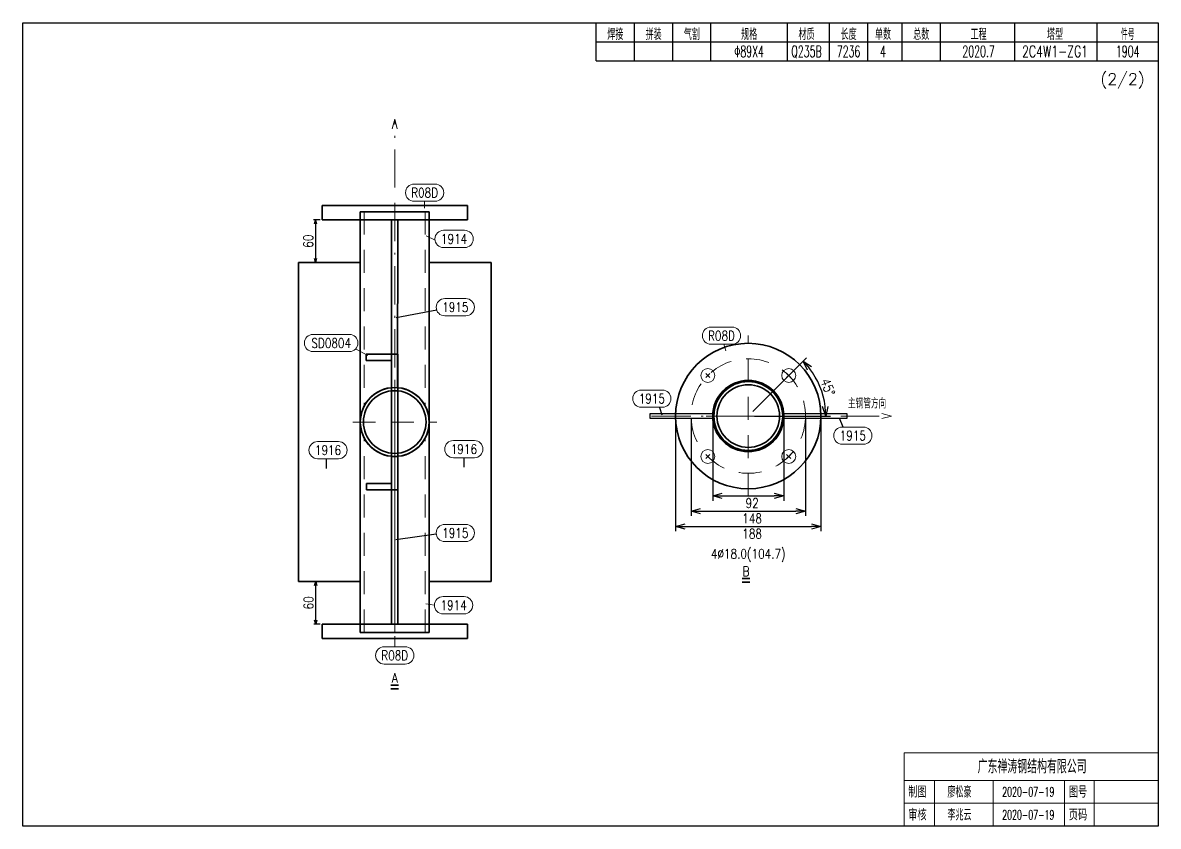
# Model space of a CAD drawing. Extents: x 154981 to 165753, y -86801 to -82885.
# Drawn here: x 157975.1 to 158272.1, y -84356.7 to -84146.7 of the extents above; entities that cross this region are included whole.
import ezdxf
from ezdxf.enums import TextEntityAlignment as Align

# ---------------------------------------------------------------- set-up
doc = ezdxf.new("R2010")
doc.units = 0
doc.header["$MEASUREMENT"] = 0
doc.linetypes.add('长一点画线', pattern=[16.5, 10, -3, 0.5, -3])
doc.linetypes.add('长虚线', pattern=[10, 6, -4])
doc.layers.get('0').update_dxf_attribs({"linetype": 'CONTINUOUS', "lineweight": 25})
doc.layers.get('Defpoints').update_dxf_attribs({"linetype": 'CONTINUOUS'})
doc.layers.add('4', color=7, linetype='CONTINUOUS', lineweight=25)
doc.layers.add('5', color=7, linetype='CONTINUOUS', lineweight=25)
doc.styles.add('DimFont', font='simplex.shx', dxfattribs={"width": 0.8, "bigfont": 'gbhzfs.shx'})
doc.styles.get("Standard").update_dxf_attribs({"font": 'simplex.shx', "width": 0.7, "height": 3, "bigfont": 'gbhzfs.shx'})
doc.dimstyles.new('DHDxfDimStyleOpen30', dxfattribs={"dimtxt": 2.5, "dimasz": 2.5, "dimexe": 1.25, "dimexo": 0.625, "dimtad": 2, "dimtxsty": 'DimFont', "dimblk": 'OPEN30', "dimblk1": 'OPEN30', "dimblk2": 'OPEN30', "dimcen": 2.5, "dimadec": 0, "dimazin": 0, "dimtfac": 1, "dimtmove": 0, "dimatfit": 3, "dimfxl": 0, "dimarcsym": 0})

# ---------------------------------------------------------------- blocks, each defined once
blk = doc.blocks.new('_OPEN30')
at = {"color": 0, "linetype": 'ByBlock', "lineweight": -2}
for p, q in [((-1, 0.27), (0, 0)), ((0, 0), (-1, -0.27)), ((0, 0), (-1, 0))]:
    blk.add_line(p, q, dxfattribs=at)
blk = doc.blocks.new('*D873')
at = {"layer": '5', "color": 3, "linetype": 'Continuous', "lineweight": -2}
for p, q in [((158052.91, -84292.72), (158051.24, -84292.72)), ((158051.74, -84302.83), (158051.74, -84293.72)), ((158052.91, -84303.83), (158051.24, -84303.83))]:
    blk.add_line(p, q, dxfattribs=at)
at = {"layer": 'Defpoints', "color": 0, "linetype": 'Continuous'}
for p in [(158051.74, -84292.72), (158053.41, -84292.72), (158053.41, -84303.83)]:
    blk.add_point(p, dxfattribs=at)
at = {"layer": '5', "color": 3, "linetype": 'Continuous', "lineweight": -2}
for p, rotation in [((158051.74, -84292.72), 90), ((158051.74, -84303.83), 270)]:
    blk.add_blockref('_OPEN30', p, dxfattribs=dict(at, rotation=rotation))
at = {"layer": '5', "color": 6, "linetype": 'Continuous', "lineweight": 18, "insert": (158049.87, -84298.27), "char_height": 2.5, "attachment_point": 5, "rotation": 90, "style": 'DimFont'}
blk.add_mtext('60', dxfattribs=at)
blk = doc.blocks.new('*D872')
at = {"layer": '5', "color": 3, "linetype": 'Continuous', "lineweight": -2}
for p, q in [((158052.91, -84198.21), (158051.17, -84198.21)), ((158051.67, -84199.21), (158051.67, -84208.32)), ((158052.91, -84209.32), (158051.17, -84209.32))]:
    blk.add_line(p, q, dxfattribs=at)
at = {"layer": 'Defpoints', "color": 0, "linetype": 'Continuous'}
for p in [(158053.41, -84198.21), (158051.67, -84209.32), (158053.41, -84209.32)]:
    blk.add_point(p, dxfattribs=at)
at = {"layer": '5', "color": 3, "linetype": 'Continuous', "lineweight": -2}
for p, rotation in [((158051.67, -84198.21), 90), ((158051.67, -84209.32), 270)]:
    blk.add_blockref('_OPEN30', p, dxfattribs=dict(at, rotation=rotation))
at = {"layer": '5', "color": 6, "linetype": 'Continuous', "lineweight": 18, "insert": (158049.8, -84203.76), "char_height": 2.5, "attachment_point": 5, "rotation": 90, "style": 'DimFont'}
blk.add_mtext('60', dxfattribs=at)
blk = doc.blocks.new('板孔默认')
at = {"layer": '5', "color": 7, "linetype": 'Continuous', "lineweight": 13}
for p, q in [((-0.3, -0.3), (0.3, 0.3)), ((0.3, -0.3), (-0.3, 0.3))]:
    blk.add_line(p, q, dxfattribs=at)
blk.add_circle((0, 0), 1, dxfattribs=at)
blk = doc.blocks.new('*D877')
at = {"layer": '5', "color": 134, "linetype": 'Continuous', "lineweight": -2}
for p, q in [((158145.87, -84250.08), (158145.87, -84279.58)), ((158183.89, -84250.08), (158183.89, -84279.58)), ((158148.37, -84278.33), (158181.39, -84278.33))]:
    blk.add_line(p, q, dxfattribs=at)
at = {"layer": 'Defpoints', "color": 0, "linetype": 'Continuous'}
for p in [(158145.87, -84249.46), (158183.89, -84249.46), (158183.89, -84278.33)]:
    blk.add_point(p, dxfattribs=at)
at = {"layer": '5', "color": 134, "linetype": 'Continuous', "lineweight": -2, "xscale": 2.5, "yscale": 2.5, "zscale": 2.5, "rotation": 180}
blk.add_blockref('_OPEN30', (158145.87, -84278.33), dxfattribs=at)
at = {"layer": '5', "color": 134, "linetype": 'Continuous', "lineweight": -2, "xscale": 2.5, "yscale": 2.5, "zscale": 2.5}
blk.add_blockref('_OPEN30', (158183.89, -84278.33), dxfattribs=at)
at = {"layer": '5', "color": 134, "linetype": 'Continuous', "lineweight": 18, "insert": (158165.88, -84280.21), "char_height": 2.5, "attachment_point": 5, "line_spacing_factor": 0.6, "style": 'DimFont'}
blk.add_mtext('188', dxfattribs=at)
blk = doc.blocks.new('*D876')
at = {"layer": '5', "color": 134, "linetype": 'Continuous', "lineweight": -2}
for p, q in [((158155.57, -84250.08), (158155.57, -84271.58)), ((158174.18, -84250.08), (158174.18, -84271.58)), ((158158.07, -84270.33), (158171.68, -84270.33))]:
    blk.add_line(p, q, dxfattribs=at)
at = {"layer": 'Defpoints', "color": 0, "linetype": 'Continuous'}
for p in [(158155.57, -84249.46), (158174.18, -84249.46), (158174.18, -84270.33)]:
    blk.add_point(p, dxfattribs=at)
at = {"layer": '5', "color": 134, "linetype": 'Continuous', "lineweight": -2, "xscale": 2.5, "yscale": 2.5, "zscale": 2.5, "rotation": 180}
blk.add_blockref('_OPEN30', (158155.57, -84270.33), dxfattribs=at)
at = {"layer": '5', "color": 134, "linetype": 'Continuous', "lineweight": -2, "xscale": 2.5, "yscale": 2.5, "zscale": 2.5}
blk.add_blockref('_OPEN30', (158174.18, -84270.33), dxfattribs=at)
at = {"layer": '5', "color": 134, "linetype": 'Continuous', "lineweight": 18, "insert": (158165.88, -84272.21), "char_height": 2.5, "attachment_point": 5, "line_spacing_factor": 0.6, "style": 'DimFont'}
blk.add_mtext('92', dxfattribs=at)
blk = doc.blocks.new('*D875')
at = {"layer": '5', "color": 134, "linetype": 'Continuous', "lineweight": -2}
for p, q in [((158149.91, -84250.08), (158149.91, -84275.58)), ((158179.84, -84250.08), (158179.84, -84275.58)), ((158152.41, -84274.33), (158177.34, -84274.33))]:
    blk.add_line(p, q, dxfattribs=at)
at = {"layer": 'Defpoints', "color": 0, "linetype": 'Continuous'}
for p in [(158149.91, -84249.46), (158179.84, -84249.46), (158179.84, -84274.33)]:
    blk.add_point(p, dxfattribs=at)
at = {"layer": '5', "color": 134, "linetype": 'Continuous', "lineweight": -2, "xscale": 2.5, "yscale": 2.5, "zscale": 2.5, "rotation": 180}
blk.add_blockref('_OPEN30', (158149.91, -84274.33), dxfattribs=at)
at = {"layer": '5', "color": 134, "linetype": 'Continuous', "lineweight": -2, "xscale": 2.5, "yscale": 2.5, "zscale": 2.5}
blk.add_blockref('_OPEN30', (158179.84, -84274.33), dxfattribs=at)
at = {"layer": '5', "color": 134, "linetype": 'Continuous', "lineweight": 18, "insert": (158165.88, -84276.21), "char_height": 2.5, "attachment_point": 5, "line_spacing_factor": 0.6, "style": 'DimFont'}
blk.add_mtext('148', dxfattribs=at)
blk = doc.blocks.new('*D874')
at = {"layer": '5', "color": 3, "linetype": 'Continuous', "lineweight": -2}
for p, q in [((158166.03, -84248.31), (158180.1, -84234.23)), ((158166.5, -84249.46), (158186.41, -84249.46))]:
    blk.add_line(p, q, dxfattribs=at)
blk.add_arc((158164.88, -84249.46), 20.28, 7.066, 37.934, dxfattribs=at)
at = {"layer": 'Defpoints', "color": 0, "linetype": 'Continuous'}
for p in [(158182.44, -84239.32), (158164.88, -84249.46), (158165.58, -84248.75), (158165.88, -84249.46)]:
    blk.add_point(p, dxfattribs=at)
at = {"layer": '5', "color": 3, "linetype": 'Continuous', "lineweight": -2, "xscale": 2.5, "yscale": 2.5, "zscale": 2.5}
for p, rotation in [((158179.22, -84235.12), 131.4669829145548), ((158185.16, -84249.46), 273.5330170846137)]:
    blk.add_blockref('_OPEN30', p, dxfattribs=dict(at, rotation=rotation))
at = {"layer": '5', "color": 4, "linetype": 'Continuous', "lineweight": 18, "insert": (158185.7, -84241.89), "char_height": 2.5, "attachment_point": 5, "rotation": 289.9831, "style": 'DimFont'}
blk.add_mtext('45%%d', dxfattribs=at)
blk = doc.blocks.new('CTDHK')
at = {"color": 0, "linetype": 'Continuous'}
for p, q in [((0, 210), (297, 210)), ((0, 0), (0, 210)), ((297, 210), (297, 0)), ((297, 0), (0, 0))]:
    blk.add_line(p, q, dxfattribs=at)

msp = doc.modelspace()

# ---------------------------------------------------------------- linework, layer by layer
at = {"color": 3, "linetype": 'Continuous'}
for p, q in [((158072.81492, -84223.67998), (158083.39153, -84221.66798)), ((158141.69351, -84247.18774), (158142.31607, -84249.14317)), ((158188.67345, -84249.8838), (158189.57874, -84252.3103)), ((158054.51634, -84260.65518), (158054.51634, -84263.19229)), ((158090.45052, -84260.3874), (158090.45052, -84262.80422)), ((158072.67906, -84281.73019), (158083.27048, -84280.26082))]:
    msp.add_line(p, q, dxfattribs=at)
for points in [[(158139.21361, -84248.75942), (158155.61575, -84248.75942), (158155.61575, -84250.08538), (158139.21361, -84250.08538)], [(158174.21773, -84248.75942), (158190.61988, -84248.75942), (158190.61988, -84250.08538), (158174.21773, -84250.08538)]]:
    msp.add_lwpolyline(points, close=True, dxfattribs=at)
at = {"layer": '4', "color": 1, "linetype": 'Continuous', "lineweight": 25}
for p, q in [((158125.11666, -84156.66733), (158125.11666, -84146.66733)), ((158135.11666, -84156.66733), (158135.11666, -84146.66733)), ((158145.11666, -84156.66733), (158145.11666, -84146.66733)), ((158155.11666, -84156.66733), (158155.11666, -84146.66733)), ((158175.11666, -84156.66733), (158175.11666, -84146.66733)), ((158186.11666, -84156.66733), (158186.11666, -84146.66733)), ((158196.11666, -84156.66733), (158196.11666, -84146.66733)), ((158205.11666, -84156.66733), (158205.11666, -84146.66733)), ((158215.11666, -84156.66733), (158215.11666, -84146.66733)), ((158234.61666, -84156.66733), (158234.61666, -84146.66733)), ((158256.11666, -84156.66733), (158256.11666, -84146.66733)), ((158125.11666, -84151.66733), (158272.11666, -84151.66733)), ((158125.11666, -84156.66733), (158272.11666, -84156.66733))]:
    msp.add_line(p, q, dxfattribs=at)
at = {"layer": '4', "color": 1, "linetype": 'Continuous', "lineweight": 18}
for p, q in [((158205.61666, -84356.66733), (158205.61666, -84337.46733)), ((158205.61666, -84337.46733), (158272.11666, -84337.46733)), ((158205.61666, -84344.66733), (158272.11666, -84344.66733)), ((158213.61666, -84356.66733), (158213.61666, -84344.66733)), ((158228.91666, -84356.66733), (158228.91666, -84344.66733)), ((158247.61666, -84356.66733), (158247.61666, -84344.66733)), ((158255.31666, -84356.66733), (158255.31666, -84344.66733)), ((158205.61666, -84350.66733), (158272.11666, -84350.66733))]:
    msp.add_line(p, q, dxfattribs=at)
msp.add_lwpolyline([(157975.11666, -84146.66733), (157975.11666, -84356.66733), (158272.11666, -84356.66733), (158272.11666, -84146.66733)], close=True, dxfattribs=at)
at = {"layer": '5', "color": 7, "linetype": '长一点画线', "lineweight": 18}
for p, q in [((158072.4165, -84171.89649), (158071.74663, -84174.39649)), ((158072.4165, -84171.89649), (158071.74663, -84174.39649)), ((158072.4165, -84189.76625), (158072.4165, -84171.89649)), ((158072.4165, -84171.89649), (158073.08638, -84174.39649)), ((158072.4165, -84171.89649), (158073.08638, -84174.39649)), ((158072.4165, -84236.76625), (158072.4165, -84192.26625)), ((158072.4165, -84251.01625), (158072.4165, -84239.26625)), ((158139.59285, -84249.45882), (158202.34651, -84249.45882)), ((158202.34651, -84249.45882), (158199.84651, -84248.78895)), ((158202.34651, -84249.45882), (158199.84651, -84248.78895)), ((158202.34651, -84249.45882), (158199.84651, -84250.1287)), ((158202.34651, -84249.45882), (158199.84651, -84250.1287))]:
    msp.add_line(p, q, dxfattribs=at)
at = {"layer": '5', "color": 3, "linetype": 'Continuous', "lineweight": 18}
for p, q in [((158077.48034, -84188.82969), (158082.98034, -84188.82969)), ((158077.48034, -84193.32969), (158082.98034, -84193.32969)), ((158080.23034, -84195.10368), (158080.23034, -84193.32969)), ((158080.62502, -84202.39631), (158083.02253, -84203.46847)), ((158085.18964, -84200.92179), (158090.68964, -84200.92179)), ((158085.18964, -84205.42179), (158090.68964, -84205.42179)), ((158085.5052, -84218.76625), (158091.0052, -84218.76625)), ((158085.5052, -84223.26625), (158091.0052, -84223.26625)), ((158155.12779, -84226.20882), (158160.62779, -84226.20882)), ((158060.55359, -84228.11995), (158051.05359, -84228.11995)), ((158062.16231, -84231.90176), (158065.39703, -84233.62467)), ((158155.12779, -84230.70882), (158160.62779, -84230.70882)), ((158159.02062, -84232.45401), (158158.48068, -84230.70882)), ((158060.55359, -84232.61995), (158051.05359, -84232.61995)), ((158136.91331, -84242.65593), (158142.41331, -84242.65593)), ((158136.91331, -84247.15593), (158142.41331, -84247.15593)), ((158189.47158, -84252.32524), (158194.97158, -84252.32524)), ((158087.74939, -84255.85535), (158093.24939, -84255.85535)), ((158052.21826, -84256.1244), (158057.71826, -84256.1244)), ((158189.47158, -84256.82524), (158194.97158, -84256.82524)), ((158052.21826, -84260.6244), (158057.71826, -84260.6244)), ((158087.74939, -84260.35535), (158093.24939, -84260.35535)), ((158085.5052, -84277.76625), (158091.0052, -84277.76625)), ((158085.5052, -84282.26625), (158091.0052, -84282.26625)), ((158085.05971, -84296.65114), (158090.55971, -84296.65114)), ((158082.85047, -84298.89832), (158080.50753, -84298.49975)), ((158085.05971, -84301.15114), (158090.55971, -84301.15114)), ((158072.4165, -84306.99226), (158072.4165, -84309.76625)), ((158069.6665, -84309.76625), (158075.1665, -84309.76625)), ((158069.6665, -84314.26625), (158075.1665, -84314.26625))]:
    msp.add_line(p, q, dxfattribs=at)
at = {"layer": '5', "color": 7, "linetype": 'Continuous', "lineweight": 35}
for p, q in [((158091.42774, -84194.41474), (158053.40527, -84194.41474)), ((158053.40527, -84194.41474), (158053.40527, -84198.20567)), ((158063.4165, -84196.04769), (158063.4165, -84251.01625)), ((158081.4165, -84196.04769), (158063.4165, -84196.04769)), ((158081.4165, -84251.01625), (158081.4165, -84196.04769)), ((158091.42774, -84198.20567), (158091.42774, -84194.41474)), ((158053.40527, -84198.20567), (158091.42774, -84198.20567)), ((158071.55323, -84242.01531), (158071.59928, -84198.20478)), ((158071.59928, -84198.20478), (158073.21724, -84198.20654)), ((158073.21724, -84198.20654), (158073.1712, -84242.01707)), ((158063.4165, -84209.31596), (158047.23673, -84209.31596)), ((158047.23673, -84209.31596), (158047.23673, -84292.71654)), ((158063.4165, -84292.71654), (158063.4165, -84209.31596)), ((158081.4165, -84251.01625), (158081.4165, -84209.31596)), ((158081.4165, -84209.31596), (158097.59628, -84209.31596)), ((158097.59628, -84209.31596), (158097.59628, -84292.71654)), ((158064.93808, -84233.31962), (158073.22549, -84233.31962)), ((158064.93808, -84234.9376), (158064.93808, -84233.31962)), ((158071.60752, -84234.9376), (158064.93808, -84234.9376)), ((158071.60752, -84267.0949), (158071.60752, -84234.9376)), ((158073.22549, -84233.31962), (158073.22549, -84268.71288)), ((158066.21812, -84244.47269), (158066.96194, -84243.84089)), ((158066.96194, -84243.84089), (158067.7697, -84243.29321)), ((158067.7697, -84243.29321), (158068.63195, -84242.83608)), ((158068.63195, -84242.83608), (158069.53857, -84242.47485)), ((158069.53857, -84242.47485), (158070.47893, -84242.21376)), ((158070.47893, -84242.21376), (158071.442, -84242.05587)), ((158071.442, -84242.05587), (158072.4165, -84242.00303)), ((158072.4165, -84242.00303), (158073.391, -84242.05587)), ((158073.391, -84242.05587), (158074.35408, -84242.21376)), ((158074.35408, -84242.21376), (158075.29444, -84242.47485)), ((158075.29444, -84242.47485), (158076.20106, -84242.83608)), ((158076.20106, -84242.83608), (158077.0633, -84243.29321)), ((158077.0633, -84243.29321), (158077.87107, -84243.84089)), ((158077.87107, -84243.84089), (158078.61489, -84244.47269)), ((158064.04343, -84247.68011), (158064.45322, -84246.79438)), ((158064.45322, -84246.79438), (158064.95636, -84245.95815)), ((158064.95636, -84245.95815), (158065.54697, -84245.18122)), ((158065.54697, -84245.18122), (158066.21812, -84244.47269)), ((158078.61489, -84244.47269), (158079.28604, -84245.18122)), ((158079.28604, -84245.18122), (158079.87665, -84245.95815)), ((158079.87665, -84245.95815), (158080.37979, -84246.79438)), ((158080.37979, -84246.79438), (158080.78957, -84247.68011)), ((158063.4165, -84250.52828), (158063.52202, -84249.55807)), ((158063.52202, -84249.55807), (158063.73182, -84248.60496)), ((158063.73182, -84248.60496), (158064.04343, -84247.68011)), ((158080.78957, -84247.68011), (158081.10119, -84248.60496)), ((158081.10119, -84248.60496), (158081.31099, -84249.55807)), ((158081.31099, -84249.55807), (158081.4165, -84250.52828)), ((158063.4165, -84251.01625), (158063.4165, -84250.52828)), ((158063.4165, -84251.50422), (158063.4165, -84251.01625)), ((158063.4165, -84251.01625), (158063.4165, -84305.98481)), ((158063.52202, -84252.47443), (158063.4165, -84251.50422)), ((158063.73182, -84253.42754), (158063.52202, -84252.47443)), ((158081.31099, -84252.47443), (158081.10119, -84253.42754)), ((158081.4165, -84251.50422), (158081.31099, -84252.47443)), ((158081.4165, -84250.52828), (158081.4165, -84251.01625)), ((158081.4165, -84305.98481), (158081.4165, -84251.01625)), ((158081.4165, -84251.01625), (158081.4165, -84251.50422)), ((158081.4165, -84292.71654), (158081.4165, -84251.01625)), ((158064.04343, -84254.35239), (158063.73182, -84253.42754)), ((158064.45322, -84255.23812), (158064.04343, -84254.35239)), ((158064.95636, -84256.07435), (158064.45322, -84255.23812)), ((158080.37979, -84255.23812), (158079.87665, -84256.07435)), ((158080.78957, -84254.35239), (158080.37979, -84255.23812)), ((158081.10119, -84253.42754), (158080.78957, -84254.35239)), ((158065.54697, -84256.85128), (158064.95636, -84256.07435)), ((158066.21812, -84257.55981), (158065.54697, -84256.85128)), ((158066.96194, -84258.19161), (158066.21812, -84257.55981)), ((158067.7697, -84258.73929), (158066.96194, -84258.19161)), ((158068.63195, -84259.19643), (158067.7697, -84258.73929)), ((158077.0633, -84258.73929), (158076.20106, -84259.19643)), ((158077.87107, -84258.19161), (158077.0633, -84258.73929)), ((158078.61489, -84257.55981), (158077.87107, -84258.19161)), ((158079.28604, -84256.85128), (158078.61489, -84257.55981)), ((158079.87665, -84256.07435), (158079.28604, -84256.85128)), ((158069.53857, -84259.55766), (158068.63195, -84259.19643)), ((158070.47893, -84259.81875), (158069.53857, -84259.55766)), ((158071.442, -84259.97663), (158070.47893, -84259.81875)), ((158072.4165, -84260.02947), (158071.442, -84259.97663)), ((158071.56967, -84260.01277), (158071.60752, -84303.82343)), ((158071.80976, -84260.01625), (158073.02325, -84260.01625)), ((158073.391, -84259.97663), (158072.4165, -84260.02947)), ((158073.22549, -84303.83023), (158073.18763, -84260.01957)), ((158074.35408, -84259.81875), (158073.391, -84259.97663)), ((158075.29444, -84259.55766), (158074.35408, -84259.81875)), ((158076.20106, -84259.19643), (158075.29444, -84259.55766)), ((158065.00477, -84268.71288), (158065.00477, -84267.0949)), ((158065.00477, -84267.0949), (158071.60752, -84267.0949)), ((158073.22549, -84268.71288), (158065.00477, -84268.71288)), ((158047.23673, -84292.71654), (158063.4165, -84292.71654)), ((158097.59628, -84292.71654), (158081.4165, -84292.71654)), ((158053.40527, -84303.82683), (158053.40527, -84307.61776)), ((158091.42774, -84303.82683), (158053.40527, -84303.82683)), ((158063.4165, -84305.98481), (158081.4165, -84305.98481)), ((158071.60752, -84303.82343), (158073.22549, -84303.83023)), ((158073.02325, -84303.82683), (158071.80976, -84303.82683)), ((158091.42774, -84307.61776), (158091.42774, -84303.82683)), ((158053.40527, -84307.61776), (158091.42774, -84307.61776))]:
    msp.add_line(p, q, dxfattribs=at)
at = {"layer": '5', "color": 7, "linetype": '长虚线', "lineweight": 18}
for p, q in [((158064.4165, -84196.04769), (158064.4165, -84246.87374)), ((158080.4165, -84196.04769), (158080.4165, -84246.87374)), ((158064.4165, -84305.98481), (158064.4165, -84255.15877)), ((158080.4165, -84305.98481), (158080.4165, -84255.15877))]:
    msp.add_line(p, q, dxfattribs=at)
at = {"layer": '5', "color": 240, "linetype": '长一点画线', "lineweight": 18}
for p, q in [((158072.4165, -84236.76625), (158072.4165, -84196.04769)), ((158072.4165, -84251.01625), (158072.4165, -84239.26625)), ((158072.4165, -84251.01625), (158072.4165, -84305.98481)), ((158072.4165, -84260.01625), (158072.4165, -84300.9503))]:
    msp.add_line(p, q, dxfattribs=at)
at = {"layer": '5', "color": 240, "linetype": '长虚线', "lineweight": 18}
for p, q in [((158164.87779, -84270.47006), (158164.87779, -84228.44759)), ((158072.4165, -84262.01625), (158072.4165, -84240.01625)), ((158143.86655, -84249.45882), (158185.88903, -84249.45882)), ((158061.4165, -84251.01625), (158083.4165, -84251.01625))]:
    msp.add_line(p, q, dxfattribs=at)
at = {"layer": '5', "color": 3, "linetype": 'Continuous', "lineweight": 35}
for p, q in [((158163.27793, -84291.91112), (158165.27793, -84291.91112)), ((158163.27793, -84292.91112), (158165.27793, -84292.91112)), ((158071.4165, -84319.74985), (158073.4165, -84319.74985)), ((158071.4165, -84320.74985), (158073.4165, -84320.74985))]:
    msp.add_line(p, q, dxfattribs=at)
at = {"layer": '5', "color": 7, "linetype": 'Continuous', "lineweight": 35}
for centre, radius in [((158164.87779, -84249.45882), 19.01124), ((158164.87779, -84249.45882), 9.30337), ((158164.87779, -84249.45882), 9), ((158164.87779, -84249.45882), 9), ((158072.4165, -84251.01625), 9), ((158072.4165, -84251.01625), 9), ((158072.4165, -84251.01625), 8.19101), ((158072.4165, -84251.01625), 8.19101), ((158164.87779, -84249.45882), 8.19101), ((158164.87779, -84249.45882), 8.19101)]:
    msp.add_circle(centre, radius, dxfattribs=at)
at = {"layer": '5', "color": 240, "linetype": '长虚线', "lineweight": 18}
msp.add_circle((158164.87779, -84249.45882), 14.96629, dxfattribs=at)
at = {"layer": '5', "color": 3, "linetype": 'Continuous', "lineweight": 18}
for centre, start, end in [((158077.48034, -84191.07969), 90, 270), ((158082.98034, -84191.07969), 270, 90), ((158085.18964, -84203.17179), 90, 270), ((158090.68964, -84203.17179), 270, 90), ((158085.5052, -84221.01625), 90, 270), ((158091.0052, -84221.01625), 270, 90), ((158155.12779, -84228.45882), 90, 270), ((158160.62779, -84228.45882), 270, 90), ((158051.05359, -84230.36995), 90, 270), ((158060.55359, -84230.36995), 270, 90), ((158136.91331, -84244.90593), 90, 270), ((158142.41331, -84244.90593), 270, 90), ((158189.47158, -84254.57524), 90, 270), ((158194.97158, -84254.57524), 270, 90), ((158087.74939, -84258.10535), 90, 270), ((158093.24939, -84258.10535), 270, 90), ((158052.21826, -84258.3744), 90, 270), ((158057.71826, -84258.3744), 270, 90), ((158085.5052, -84280.01625), 90, 270), ((158091.0052, -84280.01625), 270, 90), ((158085.05971, -84298.90114), 90, 270), ((158090.55971, -84298.90114), 270, 90), ((158069.6665, -84312.01625), 90, 270), ((158075.1665, -84312.01625), 270, 90)]:
    msp.add_arc(centre, 2.25, start, end, dxfattribs=at)

# ---------------------------------------------------------------- block references
at = {"color": 2, "linetype": 'Continuous'}
msp.add_blockref('CTDHK', (157975.11666, -84356.66733), dxfattribs=at)
at = {"layer": '5', "color": 7, "linetype": 'Continuous', "lineweight": 35, "xscale": 1.820000000006985, "yscale": 1.820000000006985, "zscale": 1.82}
for p in [(158154.29502, -84238.87606), (158175.46056, -84238.87606), (158154.29502, -84260.04159), (158175.46056, -84260.04159)]:
    msp.add_blockref('板孔默认', p, dxfattribs=at)

# ---------------------------------------------------------------- texts
at = {"layer": '4', "color": 1, "linetype": 'Continuous', "lineweight": 25}
for s, width, p in [('焊接', 0.7, (158130.11666, -84149.66733)), ('拼装', 0.7, (158140.11666, -84149.66733)), ('气割', 0.7, (158150.11666, -84149.66733)), ('规格', 0.7, (158165.11666, -84149.66733)), ('材质', 0.7, (158180.11666, -84149.66733)), ('长度', 0.7, (158191.11666, -84149.66733)), ('单数', 0.7, (158200.11666, -84149.66733)), ('总数', 0.7, (158210.11666, -84149.66733)), ('工程', 0.7, (158225.11666, -84149.66733)), ('塔型', 0.7, (158245.11666, -84149.66733)), ('件号', 0.6, (158264.11666, -84149.66733)), ('Φ89X4', 0.6, (158165.11666, -84154.16733)), ('Q235B', 0.6, (158180.11666, -84154.16733)), ('7236', 0.6, (158191.11666, -84154.16733)), ('4', 0.6, (158200.11666, -84154.16733)), ('2020.7', 0.6, (158225.11666, -84154.16733)), ('2C4W1-ZG1', 0.7, (158245.11666, -84154.16733)), ('1904', 0.6, (158264.11666, -84154.16733))]:
    msp.add_text(s, height=3, dxfattribs=dict(at, width=width)).set_placement(p, align=Align.MIDDLE_CENTER)
at = {"layer": '4', "color": 2, "linetype": 'Continuous', "lineweight": 25}
msp.add_text('(2/2)', height=3, dxfattribs=at).set_placement((158262.77091, -84161.39767), align=Align.MIDDLE_CENTER)
at = {"layer": '4', "color": 1, "linetype": 'Continuous', "lineweight": 13}
msp.add_text('广东禅涛钢结构有限公司', height=3.6, dxfattribs=at).set_placement((158239.11666, -84341.06733), align=Align.MIDDLE_CENTER)
for s, height, width, p in [('制图', 3, 0.8, (158209.11666, -84347.66733)), ('廖松豪', 3, 0.7, (158220.11666, -84347.66733)), ('2020-07-19', 2.5, 0.6, (158238.11666, -84347.66733)), ('图号', 3, 0.8, (158251.11666, -84347.66733)), ('审核', 3, 0.8, (158209.11666, -84353.66733)), ('李兆云', 3, 0.7, (158220.11666, -84353.66733)), ('2020-07-19', 2.5, 0.6, (158238.11666, -84353.66733)), ('页码', 3, 0.8, (158251.11666, -84353.66733))]:
    msp.add_text(s, height=height, dxfattribs=dict(at, width=width)).set_placement(p, align=Align.MIDDLE_CENTER)
at = {"layer": '5', "color": 6, "linetype": 'Continuous', "lineweight": 18, "width": 0.8}
for s, p in [('R08D', (158080.23034, -84191.07969)), ('1914', (158087.93964, -84203.17179)), ('1915', (158088.2552, -84221.01625)), ('SD0804', (158055.80359, -84230.36995)), ('R08D', (158157.87779, -84228.45882)), ('1915', (158139.66331, -84244.90593)), ('1915', (158192.22158, -84254.57524)), ('1916', (158054.96826, -84258.3744)), ('1916', (158090.49939, -84258.10535)), ('1915', (158088.2552, -84280.01625)), ('1914', (158087.80971, -84298.90114)), ('R08D', (158072.4165, -84312.01625))]:
    msp.add_text(s, height=2.5, dxfattribs=at).set_placement(p, align=Align.MIDDLE_CENTER)
at = {"layer": '5', "color": 7, "linetype": 'Continuous', "lineweight": 18, "width": 0.8}
for s, p in [('主钢管方向', (158195.95678, -84246.21648)), ('4%%c18.0(104.7)', (158164.87779, -84285.45882))]:
    msp.add_text(s, height=2.5, dxfattribs=at).set_placement(p, align=Align.MIDDLE_CENTER)
at = {"layer": '5', "color": 6, "linetype": 'Continuous', "lineweight": 18, "width": 0.8}
for s, p in [('B', (158164.27793, -84288.78612)), ('A', (158072.4165, -84316.62485))]:
    msp.add_text(s, height=2.5, dxfattribs=at).set_placement(p, align=Align.TOP_CENTER)

# ---------------------------------------------------------------- dimensions: what is measured, and where the dimension line sits
at = {"layer": '5', "color": 3, "linetype": 'Continuous', "lineweight": 18}
for base, p1, p2, picture, middle in [((158051.67279, -84209.31596), (158053.40527, -84198.20567), (158053.40527, -84209.31596), '*D872', (158049.79779, -84203.76082)), ((158051.74167, -84292.71654), (158053.40527, -84303.82683), (158053.40527, -84292.71654), '*D873', (158049.86667, -84298.27168))]:
    dim = msp.add_linear_dim(base=base, p1=p1, p2=p2, angle=90, text='60', dimstyle='DHDxfDimStyleOpen30', override={"dimasz": 1, "dimexe": 0.5, "dimexo": 0.5, "dimclrd": 3, "dimclre": 3, "dimclrt": 6}, dxfattribs=at)
    dim.commit()
    dim.dimension.update_dxf_attribs({"geometry": picture, "text_midpoint": middle})
dim = msp.add_angular_dim_3p(base=(158182.4446, -84239.31662), center=(158164.87779, -84249.45882), p1=(158165.87779, -84249.45882), p2=(158165.5849, -84248.75172), text='45%%d', dimstyle='DHDxfDimStyleOpen30', override={"dimtxt": 2.5, "dimclrd": 3, "dimclre": 3, "dimclrt": 4, "dimtmove": 0}, dxfattribs=at)
dim.commit()
dim.dimension.update_dxf_attribs({"geometry": '*D874', "text_midpoint": (158183.94094, -84242.52677), "dimtype": 165})
at = {"layer": '5', "color": 134, "linetype": 'Continuous', "lineweight": 18}
for base, p1, p2, text, picture, middle in [((158183.88903, -84278.33382), (158145.86655, -84249.45882), (158183.88903, -84249.45882), '188', '*D877', (158165.87779, -84278.33382)), ((158179.84408, -84274.33382), (158149.9115, -84249.45882), (158179.84408, -84249.45882), '148', '*D875', (158165.87779, -84274.33382)), ((158174.18116, -84270.33382), (158155.57442, -84249.45882), (158174.18116, -84249.45882), '92', '*D876', (158165.87779, -84270.33382))]:
    dim = msp.add_linear_dim(base=base, p1=p1, p2=p2, angle=0, text=text, dimstyle='DHDxfDimStyleOpen30', override={"dimtxt": 2.5, "dimclrd": 134, "dimclre": 134, "dimclrt": 134}, dxfattribs=at)
    dim.commit()
    dim.dimension.update_dxf_attribs({"geometry": picture, "text_midpoint": middle, "dimtype": 161})

doc.saveas('drawing.dxf')
